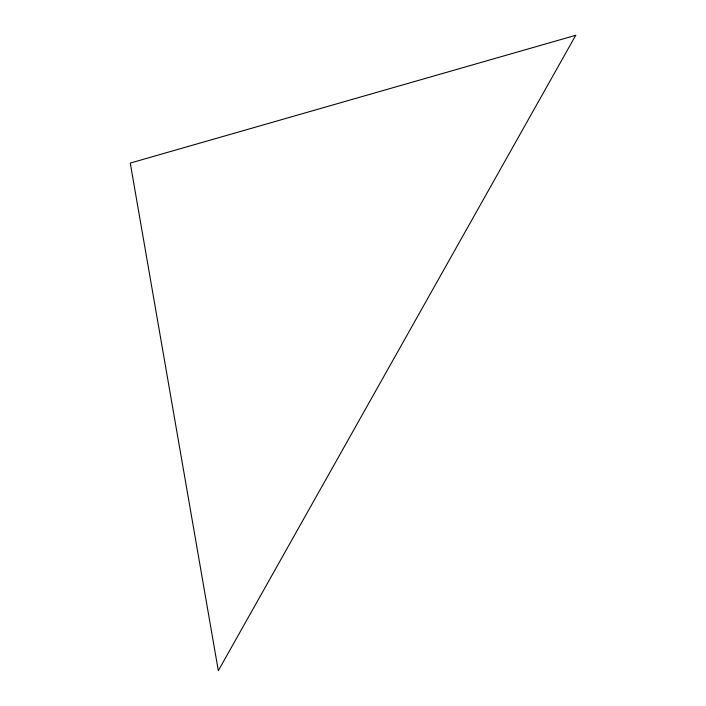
<?xml version="1.0" encoding="UTF-8"?>
<svg xmlns="http://www.w3.org/2000/svg" width="706" height="706" viewBox="0 0 706 706"><rect width="100%" height="100%" fill="white"/><g stroke="black" fill="none" stroke-linecap="round" stroke-linejoin="round"><path stroke-width="1.06" d="M575.734 35.3L218.322 670.7L130.266 163.068L575.734 35.3"/></g></svg>
